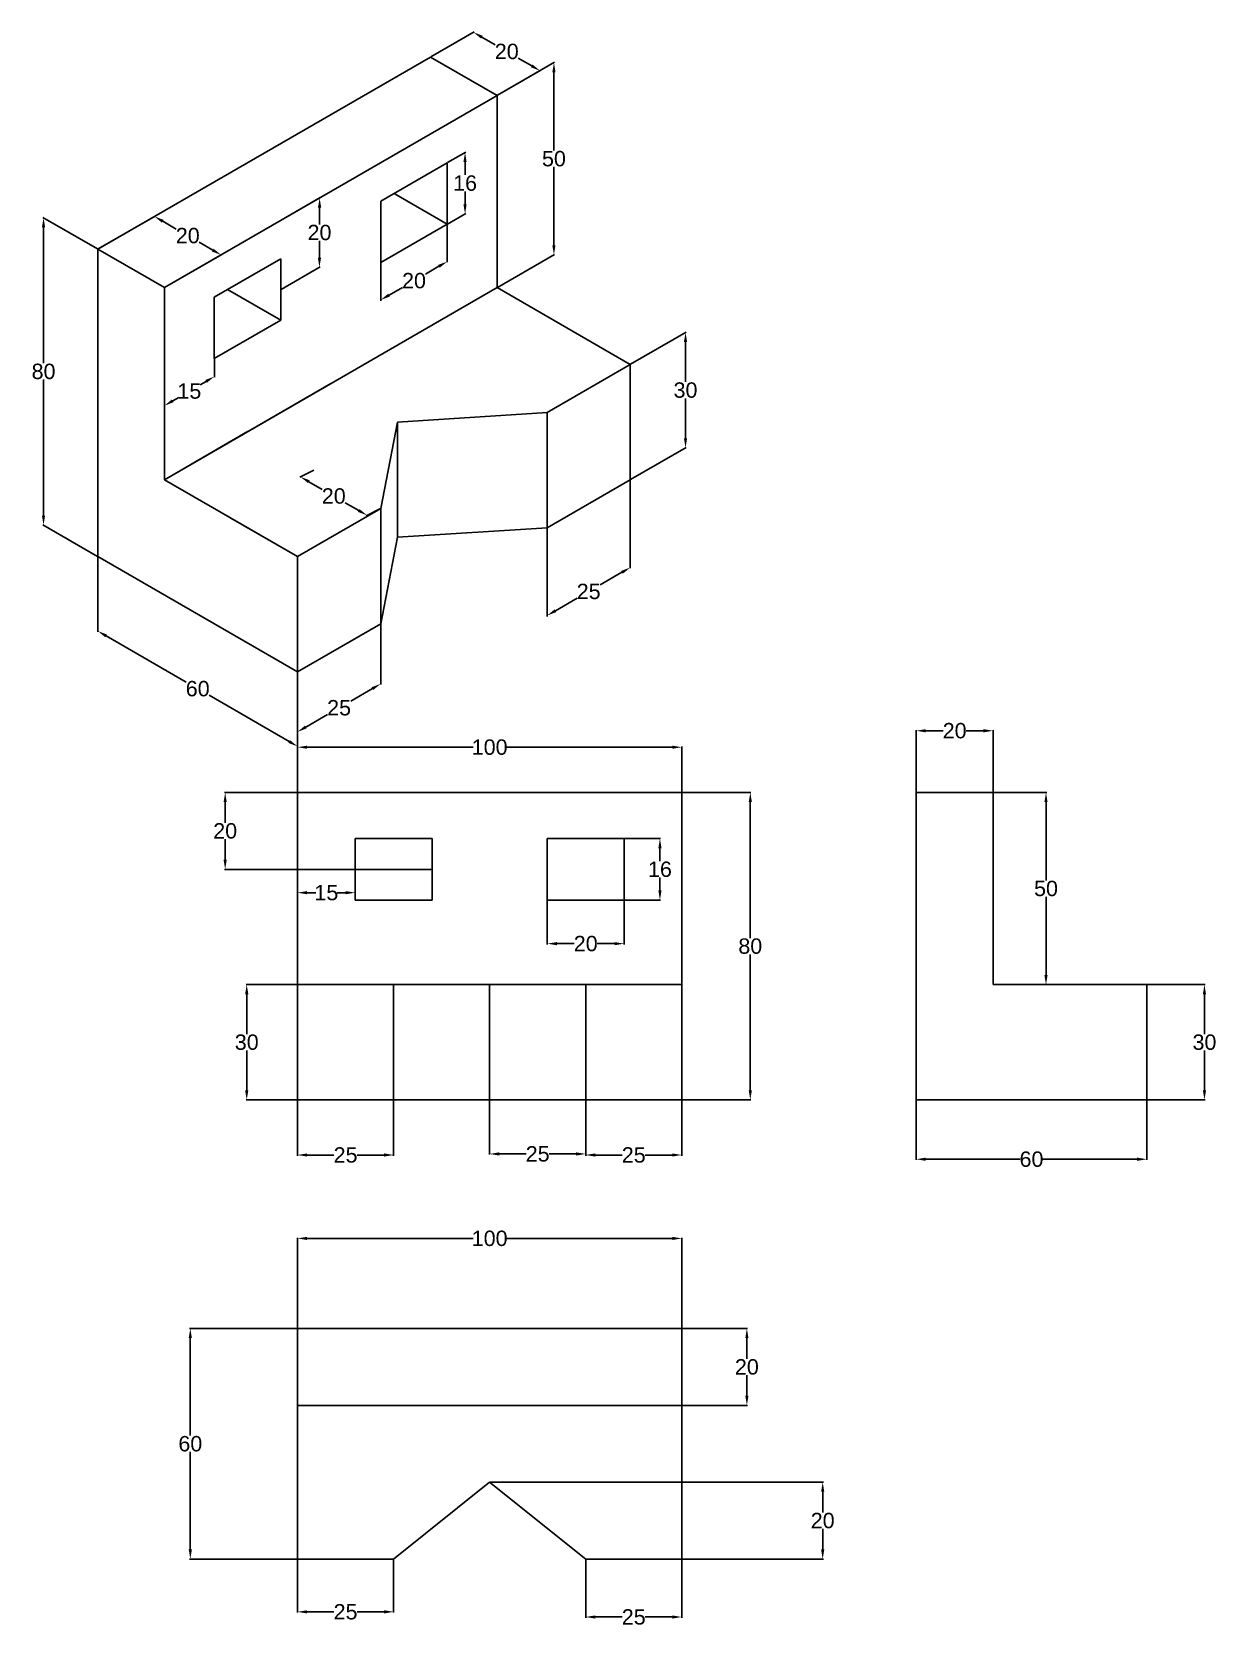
# Model space of a CAD drawing. Header units: millimetres. Extents: x 48 to 356, y -266 to 149.
import ezdxf

# ---------------------------------------------------------------- set-up
doc = ezdxf.new("R2010")
doc.units = ezdxf.units.MM
doc.header["$MEASUREMENT"] = 0
doc.styles.get("Standard").update_dxf_attribs({"font": 'arial.ttf'})
doc.dimstyles.get("Standard").update_dxf_attribs({"dimtxt": 4, "dimasz": 2.5, "dimexe": 0.18, "dimexo": 0.0625, "dimgap": 0.09, "dimtad": 0, "dimtih": 1, "dimtoh": 1, "dimdec": 4, "dimdsep": 46, "dimtxsty": 'Standard', "dimcen": 0.09, "dimadec": 0, "dimazin": 0, "dimtfac": 1, "dimtdec": 4, "dimtofl": 0, "dimtmove": 0, "dimatfit": 3, "dimfxl": 1, "dimtolj": 1, "dimtzin": 0, "dimarcsym": 0})

# ---------------------------------------------------------------- blocks, each defined once
blk = doc.blocks.new('*D2')
at = {"color": 0, "lineweight": -2, "transparency": 16777216}
for p, q in [((168.85, 132.67), (183.74, 141.26)), ((183.56, 138.66), (183.56, 118.29)), ((183.56, 93.66), (183.56, 114.02)), ((168.85, 82.67), (183.74, 91.26))]:
    blk.add_line(p, q, dxfattribs=at)
at = {"color": 0, "transparency": 16777216}
for points in [[(183.14, 138.66), (183.97, 138.66), (183.56, 141.16)], [(183.14, 93.66), (183.97, 93.66), (183.56, 91.16)]]:
    blk.add_solid(points, dxfattribs=at)
at = {"layer": 'Defpoints', "color": 0, "transparency": 16777216}
for p in [(168.79, 132.63), (183.56, 91.16), (168.79, 82.63)]:
    blk.add_point(p, dxfattribs=at)
at = {"color": 0, "lineweight": 25, "transparency": 16777216, "insert": (183.56, 116.16), "char_height": 4, "attachment_point": 5}
blk.add_mtext('\\A1;50', dxfattribs=at)
blk = doc.blocks.new('*D3')
at = {"color": 0, "lineweight": -2, "transparency": 16777216}
for p, q in [((151.53, 142.67), (162.8, 149.17)), ((164.78, 147.82), (168.3, 145.79)), ((177.77, 140.32), (174.26, 142.35)), ((168.85, 132.67), (180.12, 139.17))]:
    blk.add_line(p, q, dxfattribs=at)
at = {"color": 0, "transparency": 16777216}
for points in [[(164.99, 148.18), (164.58, 147.46), (162.62, 149.07)], [(177.98, 140.68), (177.57, 139.96), (179.94, 139.07)]]:
    blk.add_solid(points, dxfattribs=at)
at = {"layer": 'Defpoints', "color": 0, "transparency": 16777216}
for p in [(151.47, 142.63), (179.94, 139.07), (168.79, 132.63)]:
    blk.add_point(p, dxfattribs=at)
at = {"color": 0, "lineweight": 25, "transparency": 16777216, "insert": (171.28, 144.07), "char_height": 4, "attachment_point": 5}
blk.add_mtext('\\A1;20', dxfattribs=at)
blk = doc.blocks.new('*D4')
at = {"color": 0, "lineweight": -2, "transparency": 16777216}
for p, q in [((155.86, 115.17), (160.61, 117.91)), ((160.43, 115.3), (160.43, 111.93)), ((160.43, 104.3), (160.43, 107.67)), ((155.86, 99.17), (160.61, 101.91))]:
    blk.add_line(p, q, dxfattribs=at)
at = {"color": 0, "transparency": 16777216}
for points in [[(160.01, 115.3), (160.84, 115.3), (160.43, 117.8)], [(160.01, 104.3), (160.84, 104.3), (160.43, 101.8)]]:
    blk.add_solid(points, dxfattribs=at)
at = {"layer": 'Defpoints', "color": 0, "transparency": 16777216}
for p in [(155.8, 115.13), (160.43, 101.8), (155.8, 99.13)]:
    blk.add_point(p, dxfattribs=at)
at = {"color": 0, "lineweight": 25, "transparency": 16777216, "insert": (160.43, 109.8), "char_height": 4, "attachment_point": 5}
blk.add_mtext('\\A1;16', dxfattribs=at)
blk = doc.blocks.new('*D5')
at = {"color": 0, "lineweight": -2, "transparency": 16777216}
for p, q in [((155.8, 99.06), (155.8, 89.21)), ((138.48, 89.06), (138.48, 79.21)), ((153.63, 88.16), (150.12, 86.14)), ((140.64, 80.66), (144.16, 82.69))]:
    blk.add_line(p, q, dxfattribs=at)
at = {"color": 0, "transparency": 16777216}
for points in [[(153.42, 88.53), (153.84, 87.8), (155.8, 89.41)], [(140.43, 81.03), (140.85, 80.3), (138.48, 79.41)]]:
    blk.add_solid(points, dxfattribs=at)
at = {"layer": 'Defpoints', "color": 0, "transparency": 16777216}
for p in [(155.8, 99.13), (138.48, 89.13), (155.8, 89.41)]:
    blk.add_point(p, dxfattribs=at)
at = {"color": 0, "lineweight": 25, "transparency": 16777216, "insert": (147.14, 84.41), "char_height": 4, "attachment_point": 5}
blk.add_mtext('\\A1;20', dxfattribs=at)
blk = doc.blocks.new('*D7')
at = {"color": 0, "lineweight": -2, "transparency": 16777216}
for p, q in [((64.93, 92.67), (79.78, 101.24)), ((81.76, 99.89), (85.28, 97.86)), ((94.75, 92.39), (91.24, 94.41)), ((82.25, 82.67), (97.1, 91.24))]:
    blk.add_line(p, q, dxfattribs=at)
at = {"color": 0, "transparency": 16777216}
for points in [[(81.97, 100.25), (81.55, 99.52), (79.6, 101.14)], [(94.96, 92.75), (94.54, 92.02), (96.92, 91.14)]]:
    blk.add_solid(points, dxfattribs=at)
at = {"layer": 'Defpoints', "color": 0, "transparency": 16777216}
for p in [(79.6, 101.14), (64.87, 92.63), (82.19, 82.63)]:
    blk.add_point(p, dxfattribs=at)
at = {"color": 0, "lineweight": 25, "transparency": 16777216, "insert": (88.26, 96.14), "char_height": 4, "attachment_point": 5}
blk.add_mtext('\\A1;20', dxfattribs=at)
blk = doc.blocks.new('*D8')
at = {"color": 0, "lineweight": -2, "transparency": 16777216}
for p, q in [((64.87, 12.56), (64.87, -6.99)), ((67.03, -8.03), (87.89, -20.07)), ((116.83, -17.44), (116.83, -36.99)), ((114.66, -35.53), (93.8, -23.49))]:
    blk.add_line(p, q, dxfattribs=at)
at = {"color": 0, "transparency": 16777216}
for points in [[(67.24, -7.67), (66.82, -8.39), (64.87, -6.78)], [(114.87, -35.17), (114.45, -35.89), (116.83, -36.78)]]:
    blk.add_solid(points, dxfattribs=at)
at = {"layer": 'Defpoints', "color": 0, "transparency": 16777216}
for p in [(64.87, 12.63), (116.83, -17.37), (116.83, -36.78)]:
    blk.add_point(p, dxfattribs=at)
at = {"color": 0, "lineweight": 25, "transparency": 16777216, "insert": (90.85, -21.78), "char_height": 4, "attachment_point": 5}
blk.add_mtext('\\A1;60', dxfattribs=at)
blk = doc.blocks.new('*D9')
at = {"color": 0, "lineweight": -2, "transparency": 16777216}
for p, q in [((138.48, -4.94), (138.48, -20.71)), ((116.83, -17.44), (116.83, -33.21)), ((136.31, -21.75), (130.66, -25.02)), ((118.99, -31.75), (124.65, -28.49))]:
    blk.add_line(p, q, dxfattribs=at)
at = {"color": 0, "transparency": 16777216}
for points in [[(136.1, -21.39), (136.52, -22.11), (138.48, -20.5)], [(118.78, -31.39), (119.2, -32.11), (116.83, -33)]]:
    blk.add_solid(points, dxfattribs=at)
at = {"layer": 'Defpoints', "color": 0, "transparency": 16777216}
for p in [(138.48, -4.87), (116.83, -17.37), (138.48, -20.5)]:
    blk.add_point(p, dxfattribs=at)
at = {"color": 0, "lineweight": 25, "transparency": 16777216, "insert": (127.65, -26.75), "char_height": 4, "attachment_point": 5}
blk.add_mtext('\\A1;25', dxfattribs=at)
blk = doc.blocks.new('*D10')
at = {"color": 0, "lineweight": -2, "transparency": 16777216}
for p, q in [((203.43, 32.56), (203.43, 9.56)), ((181.78, 20.06), (181.78, -2.94)), ((201.26, 8.52), (195.61, 5.26)), ((183.94, -1.48), (189.6, 1.79))]:
    blk.add_line(p, q, dxfattribs=at)
at = {"color": 0, "transparency": 16777216}
for points in [[(201.06, 8.88), (201.47, 8.16), (203.43, 9.77)], [(183.74, -1.12), (184.15, -1.84), (181.78, -2.73)]]:
    blk.add_solid(points, dxfattribs=at)
at = {"layer": 'Defpoints', "color": 0, "transparency": 16777216}
for p in [(203.43, 32.63), (181.78, 20.13), (203.43, 9.77)]:
    blk.add_point(p, dxfattribs=at)
at = {"color": 0, "lineweight": 25, "transparency": 16777216, "insert": (192.6, 3.52), "char_height": 4, "attachment_point": 5}
blk.add_mtext('\\A1;25', dxfattribs=at)
blk = doc.blocks.new('*D11')
at = {"color": 0, "lineweight": -2, "transparency": 16777216}
for p, q in [((121.09, 35.1), (117.41, 33.26)), ((119.77, 32.11), (123.28, 30.08)), ((132.76, 24.61), (129.25, 26.64)), ((138.41, 25.1), (134.73, 23.26))]:
    blk.add_line(p, q, dxfattribs=at)
at = {"color": 0, "transparency": 16777216}
for points in [[(119.98, 32.47), (119.56, 31.75), (117.6, 33.36)], [(132.97, 24.97), (132.55, 24.25), (134.92, 23.36)]]:
    blk.add_solid(points, dxfattribs=at)
at = {"layer": 'Defpoints', "color": 0, "transparency": 16777216}
for p in [(117.6, 33.36), (121.16, 35.13), (138.48, 25.13)]:
    blk.add_point(p, dxfattribs=at)
at = {"color": 0, "lineweight": 25, "transparency": 16777216, "insert": (126.26, 28.36), "char_height": 4, "attachment_point": 5}
blk.add_mtext('\\A1;20', dxfattribs=at)
blk = doc.blocks.new('*D12')
at = {"color": 0, "lineweight": -2, "transparency": 16777216}
for p, q in [((203.49, 62.67), (217.98, 71.03)), ((217.8, 68.43), (217.8, 58.06)), ((217.8, 43.43), (217.8, 53.79)), ((203.49, 32.67), (217.98, 41.03))]:
    blk.add_line(p, q, dxfattribs=at)
at = {"color": 0, "transparency": 16777216}
for points in [[(217.38, 68.43), (218.22, 68.43), (217.8, 70.93)], [(217.38, 43.43), (218.22, 43.43), (217.8, 40.93)]]:
    blk.add_solid(points, dxfattribs=at)
at = {"layer": 'Defpoints', "color": 0, "transparency": 16777216}
for p in [(203.43, 62.63), (217.8, 40.93), (203.43, 32.63)]:
    blk.add_point(p, dxfattribs=at)
at = {"color": 0, "lineweight": 25, "transparency": 16777216, "insert": (217.8, 55.93), "char_height": 4, "attachment_point": 5}
blk.add_mtext('\\A1;30', dxfattribs=at)
blk = doc.blocks.new('*D13')
at = {"color": 0, "lineweight": -2, "transparency": 16777216}
for p, q in [((64.8, 92.67), (50.55, 100.89)), ((50.73, 98.29), (50.73, 62.92)), ((50.73, 23.29), (50.73, 58.66)), ((64.8, 12.67), (50.55, 20.89))]:
    blk.add_line(p, q, dxfattribs=at)
at = {"color": 0, "transparency": 16777216}
for points in [[(50.31, 98.29), (51.15, 98.29), (50.73, 100.79)], [(50.31, 23.29), (51.15, 23.29), (50.73, 20.79)]]:
    blk.add_solid(points, dxfattribs=at)
at = {"layer": 'Defpoints', "color": 0, "transparency": 16777216}
for p in [(64.87, 92.63), (50.73, 20.79), (64.87, 12.63)]:
    blk.add_point(p, dxfattribs=at)
at = {"color": 0, "lineweight": 25, "transparency": 16777216, "insert": (50.73, 60.79), "char_height": 4, "attachment_point": 5}
blk.add_mtext('\\A1;80', dxfattribs=at)
blk = doc.blocks.new('*D14')
at = {"color": 0, "lineweight": -2, "transparency": 16777216}
for p, q in [((95.18, 64.06), (95.18, 59.27)), ((93.02, 58.21), (91.46, 57.31)), ((82.19, 56.48), (82.19, 51.69)), ((84.35, 53.15), (85.9, 54.06))]:
    blk.add_line(p, q, dxfattribs=at)
at = {"color": 0, "transparency": 16777216}
for points in [[(92.81, 58.57), (93.23, 57.85), (95.18, 59.47)], [(84.14, 53.51), (84.56, 52.79), (82.19, 51.89)]]:
    blk.add_solid(points, dxfattribs=at)
at = {"layer": 'Defpoints', "color": 0, "transparency": 16777216}
for p in [(95.18, 64.13), (82.19, 56.55), (82.19, 51.89)]:
    blk.add_point(p, dxfattribs=at)
at = {"color": 0, "lineweight": 25, "transparency": 16777216, "insert": (88.68, 55.68), "char_height": 4, "attachment_point": 5}
blk.add_mtext('\\A1;15', dxfattribs=at)
blk = doc.blocks.new('*D15')
at = {"color": 0, "lineweight": -2, "transparency": 16777216}
for p, q in [((112.6, 100.19), (122.76, 106.05)), ((122.57, 103.45), (122.56, 99.07)), ((122.54, 90.42), (122.55, 94.8)), ((112.56, 82.17), (122.71, 88.03))]:
    blk.add_line(p, q, dxfattribs=at)
at = {"color": 0, "transparency": 16777216}
for points in [[(122.15, 103.45), (122.99, 103.45), (122.58, 105.95)], [(122.12, 90.42), (122.96, 90.42), (122.53, 87.92)]]:
    blk.add_solid(points, dxfattribs=at)
at = {"layer": 'Defpoints', "color": 0, "transparency": 16777216}
for p in [(122.58, 105.95), (112.54, 100.15), (112.5, 82.13)]:
    blk.add_point(p, dxfattribs=at)
at = {"color": 0, "lineweight": 25, "transparency": 16777216, "insert": (122.55, 96.94), "char_height": 4, "attachment_point": 5}
blk.add_mtext('\\A1;20', dxfattribs=at)
blk = doc.blocks.new('*D16')
at = {"color": 0, "lineweight": -2, "transparency": 16777216}
for p, q in [((277.84, -48.73), (277.84, -32.54)), ((280.34, -32.72), (284.86, -32.72)), ((295.34, -32.72), (290.82, -32.72)), ((297.84, -48.73), (297.84, -32.54))]:
    blk.add_line(p, q, dxfattribs=at)
at = {"color": 0, "transparency": 16777216}
for points in [[(280.34, -32.3), (280.34, -33.13), (277.84, -32.72)], [(295.34, -32.3), (295.34, -33.13), (297.84, -32.72)]]:
    blk.add_solid(points, dxfattribs=at)
at = {"layer": 'Defpoints', "color": 0, "transparency": 16777216}
for p in [(297.84, -32.72), (277.84, -48.79), (297.84, -48.79)]:
    blk.add_point(p, dxfattribs=at)
at = {"color": 0, "lineweight": 25, "transparency": 16777216, "insert": (287.84, -32.72), "char_height": 4, "attachment_point": 5}
blk.add_mtext('\\A1;20', dxfattribs=at)
blk = doc.blocks.new('*D17')
at = {"color": 0, "lineweight": -2, "transparency": 16777216}
for p, q in [((297.9, -48.79), (311.8, -48.79)), ((311.62, -51.29), (311.62, -71.66)), ((311.62, -96.29), (311.62, -75.93)), ((297.9, -98.79), (311.8, -98.79))]:
    blk.add_line(p, q, dxfattribs=at)
at = {"color": 0, "transparency": 16777216}
for points in [[(311.2, -51.29), (312.03, -51.29), (311.62, -48.79)], [(311.2, -96.29), (312.03, -96.29), (311.62, -98.79)]]:
    blk.add_solid(points, dxfattribs=at)
at = {"layer": 'Defpoints', "color": 0, "transparency": 16777216}
for p in [(297.84, -48.79), (297.84, -98.79), (311.62, -98.79)]:
    blk.add_point(p, dxfattribs=at)
at = {"color": 0, "lineweight": 25, "transparency": 16777216, "insert": (311.62, -73.79), "char_height": 4, "attachment_point": 5}
blk.add_mtext('\\A1;50', dxfattribs=at)
blk = doc.blocks.new('*D18')
at = {"color": 0, "lineweight": -2, "transparency": 16777216}
for p, q in [((337.9, -98.79), (353.04, -98.79)), ((352.86, -101.29), (352.86, -111.66)), ((352.86, -126.29), (352.86, -115.93)), ((337.9, -128.79), (353.04, -128.79))]:
    blk.add_line(p, q, dxfattribs=at)
at = {"color": 0, "transparency": 16777216}
for points in [[(352.44, -101.29), (353.27, -101.29), (352.86, -98.79)], [(352.44, -126.29), (353.27, -126.29), (352.86, -128.79)]]:
    blk.add_solid(points, dxfattribs=at)
at = {"layer": 'Defpoints', "color": 0, "transparency": 16777216}
for p in [(337.84, -98.79), (337.84, -128.79), (352.86, -128.79)]:
    blk.add_point(p, dxfattribs=at)
at = {"color": 0, "lineweight": 25, "transparency": 16777216, "insert": (352.86, -113.79), "char_height": 4, "attachment_point": 5}
blk.add_mtext('\\A1;30', dxfattribs=at)
blk = doc.blocks.new('*D19')
at = {"color": 0, "lineweight": -2, "transparency": 16777216}
for p, q in [((277.84, -128.86), (277.84, -144.42)), ((337.84, -128.86), (337.84, -144.42)), ((280.34, -144.24), (304.88, -144.24)), ((335.34, -144.24), (310.8, -144.24))]:
    blk.add_line(p, q, dxfattribs=at)
at = {"color": 0, "transparency": 16777216}
for points in [[(280.34, -143.83), (280.34, -144.66), (277.84, -144.24)], [(335.34, -143.83), (335.34, -144.66), (337.84, -144.24)]]:
    blk.add_solid(points, dxfattribs=at)
at = {"layer": 'Defpoints', "color": 0, "transparency": 16777216}
for p in [(277.84, -128.79), (337.84, -128.79), (337.84, -144.24)]:
    blk.add_point(p, dxfattribs=at)
at = {"color": 0, "lineweight": 25, "transparency": 16777216, "insert": (307.84, -144.24), "char_height": 4, "attachment_point": 5}
blk.add_mtext('\\A1;60', dxfattribs=at)
blk = doc.blocks.new('*D20')
at = {"color": 0, "lineweight": -2, "transparency": 16777216}
for p, q in [((216.89, -48.79), (234.84, -48.79)), ((234.66, -51.29), (234.66, -86.66)), ((234.66, -126.29), (234.66, -90.93)), ((216.89, -128.79), (234.84, -128.79))]:
    blk.add_line(p, q, dxfattribs=at)
at = {"color": 0, "transparency": 16777216}
for points in [[(234.25, -51.29), (235.08, -51.29), (234.66, -48.79)], [(234.25, -126.29), (235.08, -126.29), (234.66, -128.79)]]:
    blk.add_solid(points, dxfattribs=at)
at = {"layer": 'Defpoints', "color": 0, "transparency": 16777216}
for p in [(216.83, -48.79), (216.83, -128.79), (234.66, -128.79)]:
    blk.add_point(p, dxfattribs=at)
at = {"color": 0, "lineweight": 25, "transparency": 16777216, "insert": (234.66, -88.79), "char_height": 4, "attachment_point": 5}
blk.add_mtext('\\A1;80', dxfattribs=at)
blk = doc.blocks.new('*D21')
at = {"color": 0, "lineweight": -2, "transparency": 16777216}
for p, q in [((201.89, -60.79), (211.32, -60.79)), ((211.14, -63.29), (211.14, -66.66)), ((211.14, -74.29), (211.14, -70.93)), ((201.89, -76.79), (211.32, -76.79))]:
    blk.add_line(p, q, dxfattribs=at)
at = {"color": 0, "transparency": 16777216}
for points in [[(210.73, -63.29), (211.56, -63.29), (211.14, -60.79)], [(210.73, -74.29), (211.56, -74.29), (211.14, -76.79)]]:
    blk.add_solid(points, dxfattribs=at)
at = {"layer": 'Defpoints', "color": 0, "transparency": 16777216}
for p in [(201.83, -60.79), (201.83, -76.79), (211.14, -76.79)]:
    blk.add_point(p, dxfattribs=at)
at = {"color": 0, "lineweight": 25, "transparency": 16777216, "insert": (211.14, -68.79), "char_height": 4, "attachment_point": 5}
blk.add_mtext('\\A1;16', dxfattribs=at)
blk = doc.blocks.new('*D22')
at = {"color": 0, "lineweight": -2, "transparency": 16777216}
for p, q in [((181.83, -76.86), (181.83, -88.31)), ((201.83, -76.86), (201.83, -88.31)), ((184.33, -88.13), (188.84, -88.13)), ((199.33, -88.13), (194.81, -88.13))]:
    blk.add_line(p, q, dxfattribs=at)
at = {"color": 0, "transparency": 16777216}
for points in [[(184.33, -87.72), (184.33, -88.55), (181.83, -88.13)], [(199.33, -87.72), (199.33, -88.55), (201.83, -88.13)]]:
    blk.add_solid(points, dxfattribs=at)
at = {"layer": 'Defpoints', "color": 0, "transparency": 16777216}
for p in [(181.83, -76.79), (201.83, -76.79), (201.83, -88.13)]:
    blk.add_point(p, dxfattribs=at)
at = {"color": 0, "lineweight": 25, "transparency": 16777216, "insert": (191.83, -88.13), "char_height": 4, "attachment_point": 5}
blk.add_mtext('\\A1;20', dxfattribs=at)
blk = doc.blocks.new('*D23')
at = {"color": 0, "lineweight": -2, "transparency": 16777216}
for p, q in [((116.83, -128.86), (116.83, -143.32)), ((141.83, -128.86), (141.83, -143.32)), ((119.33, -143.14), (126.32, -143.14)), ((139.33, -143.14), (132.33, -143.14))]:
    blk.add_line(p, q, dxfattribs=at)
at = {"color": 0, "transparency": 16777216}
for points in [[(119.33, -142.72), (119.33, -143.55), (116.83, -143.14)], [(139.33, -142.72), (139.33, -143.55), (141.83, -143.14)]]:
    blk.add_solid(points, dxfattribs=at)
at = {"layer": 'Defpoints', "color": 0, "transparency": 16777216}
for p in [(116.83, -128.79), (141.83, -128.79), (141.83, -143.14)]:
    blk.add_point(p, dxfattribs=at)
at = {"color": 0, "lineweight": 25, "transparency": 16777216, "insert": (129.33, -143.14), "char_height": 4, "attachment_point": 5}
blk.add_mtext('\\A1;25', dxfattribs=at)
blk = doc.blocks.new('*D24')
at = {"color": 0, "lineweight": -2, "transparency": 16777216}
for p, q in [((191.83, -128.86), (191.83, -143.32)), ((216.83, -128.86), (216.83, -143.32)), ((194.33, -143.14), (201.32, -143.14)), ((214.33, -143.14), (207.33, -143.14))]:
    blk.add_line(p, q, dxfattribs=at)
at = {"color": 0, "transparency": 16777216}
for points in [[(194.33, -142.72), (194.33, -143.55), (191.83, -143.14)], [(214.33, -142.72), (214.33, -143.55), (216.83, -143.14)]]:
    blk.add_solid(points, dxfattribs=at)
at = {"layer": 'Defpoints', "color": 0, "transparency": 16777216}
for p in [(191.83, -128.79), (216.83, -128.79), (216.83, -143.14)]:
    blk.add_point(p, dxfattribs=at)
at = {"color": 0, "lineweight": 25, "transparency": 16777216, "insert": (204.33, -143.14), "char_height": 4, "attachment_point": 5}
blk.add_mtext('\\A1;25', dxfattribs=at)
blk = doc.blocks.new('*D25')
at = {"color": 0, "lineweight": -2, "transparency": 16777216}
for p, q in [((166.83, -128.86), (166.83, -143.04)), ((191.83, -128.86), (191.83, -143.04)), ((169.33, -142.86), (176.32, -142.86)), ((189.33, -142.86), (182.33, -142.86))]:
    blk.add_line(p, q, dxfattribs=at)
at = {"color": 0, "transparency": 16777216}
for points in [[(169.33, -142.44), (169.33, -143.28), (166.83, -142.86)], [(189.33, -142.44), (189.33, -143.28), (191.83, -142.86)]]:
    blk.add_solid(points, dxfattribs=at)
at = {"layer": 'Defpoints', "color": 0, "transparency": 16777216}
for p in [(166.83, -128.79), (191.83, -128.79), (191.83, -142.86)]:
    blk.add_point(p, dxfattribs=at)
at = {"color": 0, "lineweight": 25, "transparency": 16777216, "insert": (179.33, -142.86), "char_height": 4, "attachment_point": 5}
blk.add_mtext('\\A1;25', dxfattribs=at)
blk = doc.blocks.new('*D26')
at = {"color": 0, "lineweight": -2, "transparency": 16777216}
for p, q in [((116.76, -98.79), (103.43, -98.79)), ((103.61, -101.29), (103.61, -111.66)), ((103.61, -126.29), (103.61, -115.93)), ((116.76, -128.79), (103.43, -128.79))]:
    blk.add_line(p, q, dxfattribs=at)
at = {"color": 0, "transparency": 16777216}
for points in [[(103.19, -101.29), (104.03, -101.29), (103.61, -98.79)], [(103.19, -126.29), (104.03, -126.29), (103.61, -128.79)]]:
    blk.add_solid(points, dxfattribs=at)
at = {"layer": 'Defpoints', "color": 0, "transparency": 16777216}
for p in [(116.83, -98.79), (103.61, -128.79), (116.83, -128.79)]:
    blk.add_point(p, dxfattribs=at)
at = {"color": 0, "lineweight": 25, "transparency": 16777216, "insert": (103.61, -113.79), "char_height": 4, "attachment_point": 5}
blk.add_mtext('\\A1;30', dxfattribs=at)
blk = doc.blocks.new('*D27')
at = {"color": 0, "lineweight": -2, "transparency": 16777216}
for p, q in [((151.76, -48.79), (97.82, -48.79)), ((98, -51.29), (98, -56.66)), ((98, -66.29), (98, -60.93)), ((151.76, -68.79), (97.82, -68.79))]:
    blk.add_line(p, q, dxfattribs=at)
at = {"color": 0, "transparency": 16777216}
for points in [[(97.58, -51.29), (98.41, -51.29), (98, -48.79)], [(97.58, -66.29), (98.41, -66.29), (98, -68.79)]]:
    blk.add_solid(points, dxfattribs=at)
at = {"layer": 'Defpoints', "color": 0, "transparency": 16777216}
for p in [(98, -48.79), (151.83, -48.79), (151.83, -68.79)]:
    blk.add_point(p, dxfattribs=at)
at = {"color": 0, "lineweight": 25, "transparency": 16777216, "insert": (98, -58.79), "char_height": 4, "attachment_point": 5}
blk.add_mtext('\\A1;20', dxfattribs=at)
blk = doc.blocks.new('*D28')
at = {"color": 0, "lineweight": -2, "transparency": 16777216}
for p, q in [((116.83, -76.73), (116.83, -74.68)), ((131.83, -76.73), (131.83, -74.68)), ((119.33, -74.86), (121.55, -74.86)), ((129.33, -74.86), (127.11, -74.86))]:
    blk.add_line(p, q, dxfattribs=at)
at = {"color": 0, "transparency": 16777216}
for points in [[(119.33, -74.44), (119.33, -75.28), (116.83, -74.86)], [(129.33, -74.44), (129.33, -75.28), (131.83, -74.86)]]:
    blk.add_solid(points, dxfattribs=at)
at = {"layer": 'Defpoints', "color": 0, "transparency": 16777216}
for p in [(116.83, -74.86), (116.83, -76.79), (131.83, -76.79)]:
    blk.add_point(p, dxfattribs=at)
at = {"color": 0, "lineweight": 25, "transparency": 16777216, "insert": (124.33, -74.86), "char_height": 4, "attachment_point": 5}
blk.add_mtext('\\A1;15', dxfattribs=at)
blk = doc.blocks.new('*D29')
at = {"color": 0, "lineweight": -2, "transparency": 16777216}
for p, q in [((116.83, -48.73), (116.83, -36.82)), ((119.33, -37), (162.51, -37)), ((214.33, -37), (171.14, -37)), ((216.83, -48.73), (216.83, -36.82))]:
    blk.add_line(p, q, dxfattribs=at)
at = {"color": 0, "transparency": 16777216}
for points in [[(119.33, -36.59), (119.33, -37.42), (116.83, -37)], [(214.33, -36.59), (214.33, -37.42), (216.83, -37)]]:
    blk.add_solid(points, dxfattribs=at)
at = {"layer": 'Defpoints', "color": 0, "transparency": 16777216}
for p in [(216.83, -37), (116.83, -48.79), (216.83, -48.79)]:
    blk.add_point(p, dxfattribs=at)
at = {"color": 0, "lineweight": 25, "transparency": 16777216, "insert": (166.83, -37), "char_height": 4, "attachment_point": 5}
blk.add_mtext('\\A1;100', dxfattribs=at)
blk = doc.blocks.new('*D30')
at = {"color": 0, "lineweight": -2, "transparency": 16777216}
for p, q in [((116.76, -188.3), (88.75, -188.3)), ((88.93, -190.8), (88.93, -216.17)), ((88.93, -245.8), (88.93, -220.43)), ((116.76, -248.3), (88.75, -248.3))]:
    blk.add_line(p, q, dxfattribs=at)
at = {"color": 0, "transparency": 16777216}
for points in [[(88.51, -190.8), (89.35, -190.8), (88.93, -188.3)], [(88.51, -245.8), (89.35, -245.8), (88.93, -248.3)]]:
    blk.add_solid(points, dxfattribs=at)
at = {"layer": 'Defpoints', "color": 0, "transparency": 16777216}
for p in [(116.83, -188.3), (88.93, -248.3), (116.83, -248.3)]:
    blk.add_point(p, dxfattribs=at)
at = {"color": 0, "lineweight": 25, "transparency": 16777216, "insert": (88.93, -218.3), "char_height": 4, "attachment_point": 5}
blk.add_mtext('\\A1;60', dxfattribs=at)
blk = doc.blocks.new('*D31')
at = {"color": 0, "lineweight": -2, "transparency": 16777216}
for p, q in [((116.83, -188.24), (116.83, -164.67)), ((119.33, -164.85), (162.51, -164.85)), ((214.33, -164.85), (171.14, -164.85)), ((216.83, -188.24), (216.83, -164.67))]:
    blk.add_line(p, q, dxfattribs=at)
at = {"color": 0, "transparency": 16777216}
for points in [[(119.33, -164.43), (119.33, -165.26), (116.83, -164.85)], [(214.33, -164.43), (214.33, -165.26), (216.83, -164.85)]]:
    blk.add_solid(points, dxfattribs=at)
at = {"layer": 'Defpoints', "color": 0, "transparency": 16777216}
for p in [(216.83, -164.85), (116.83, -188.3), (216.83, -188.3)]:
    blk.add_point(p, dxfattribs=at)
at = {"color": 0, "lineweight": 25, "transparency": 16777216, "insert": (166.83, -164.85), "char_height": 4, "attachment_point": 5}
blk.add_mtext('\\A1;100', dxfattribs=at)
blk = doc.blocks.new('*D32')
at = {"color": 0, "lineweight": -2, "transparency": 16777216}
for p, q in [((216.89, -188.3), (233.95, -188.3)), ((233.77, -190.8), (233.77, -196.17)), ((233.77, -205.8), (233.77, -200.43)), ((216.89, -208.3), (233.95, -208.3))]:
    blk.add_line(p, q, dxfattribs=at)
at = {"color": 0, "transparency": 16777216}
for points in [[(233.36, -190.8), (234.19, -190.8), (233.77, -188.3)], [(233.36, -205.8), (234.19, -205.8), (233.77, -208.3)]]:
    blk.add_solid(points, dxfattribs=at)
at = {"layer": 'Defpoints', "color": 0, "transparency": 16777216}
for p in [(216.83, -188.3), (216.83, -208.3), (233.77, -208.3)]:
    blk.add_point(p, dxfattribs=at)
at = {"color": 0, "lineweight": 25, "transparency": 16777216, "insert": (233.77, -198.3), "char_height": 4, "attachment_point": 5}
blk.add_mtext('\\A1;20', dxfattribs=at)
blk = doc.blocks.new('*D33')
at = {"color": 0, "lineweight": -2, "transparency": 16777216}
for p, q in [((116.83, -248.36), (116.83, -262.22)), ((141.83, -248.36), (141.83, -262.22)), ((119.33, -262.04), (126.32, -262.04)), ((139.33, -262.04), (132.33, -262.04))]:
    blk.add_line(p, q, dxfattribs=at)
at = {"color": 0, "transparency": 16777216}
for points in [[(119.33, -261.62), (119.33, -262.46), (116.83, -262.04)], [(139.33, -261.62), (139.33, -262.46), (141.83, -262.04)]]:
    blk.add_solid(points, dxfattribs=at)
at = {"layer": 'Defpoints', "color": 0, "transparency": 16777216}
for p in [(116.83, -248.3), (141.83, -248.3), (116.83, -262.04)]:
    blk.add_point(p, dxfattribs=at)
at = {"color": 0, "lineweight": 25, "transparency": 16777216, "insert": (129.33, -262.04), "char_height": 4, "attachment_point": 5}
blk.add_mtext('\\A1;25', dxfattribs=at)
blk = doc.blocks.new('*D34')
at = {"color": 0, "lineweight": -2, "transparency": 16777216}
for p, q in [((191.83, -248.36), (191.83, -263.56)), ((216.83, -248.36), (216.83, -263.56)), ((194.33, -263.38), (201.32, -263.38)), ((214.33, -263.38), (207.33, -263.38))]:
    blk.add_line(p, q, dxfattribs=at)
at = {"color": 0, "transparency": 16777216}
for points in [[(194.33, -262.97), (194.33, -263.8), (191.83, -263.38)], [(214.33, -262.97), (214.33, -263.8), (216.83, -263.38)]]:
    blk.add_solid(points, dxfattribs=at)
at = {"layer": 'Defpoints', "color": 0, "transparency": 16777216}
for p in [(191.83, -248.3), (216.83, -248.3), (191.83, -263.38)]:
    blk.add_point(p, dxfattribs=at)
at = {"color": 0, "lineweight": 25, "transparency": 16777216, "insert": (204.33, -263.38), "char_height": 4, "attachment_point": 5}
blk.add_mtext('\\A1;25', dxfattribs=at)
blk = doc.blocks.new('*D35')
at = {"color": 0, "lineweight": -2, "transparency": 16777216}
for p, q in [((166.89, -228.3), (253.68, -228.3)), ((253.5, -230.8), (253.5, -236.17)), ((253.5, -245.8), (253.5, -240.43)), ((191.89, -248.3), (253.68, -248.3))]:
    blk.add_line(p, q, dxfattribs=at)
at = {"color": 0, "transparency": 16777216}
for points in [[(253.09, -230.8), (253.92, -230.8), (253.5, -228.3)], [(253.09, -245.8), (253.92, -245.8), (253.5, -248.3)]]:
    blk.add_solid(points, dxfattribs=at)
at = {"layer": 'Defpoints', "color": 0, "transparency": 16777216}
for p in [(166.83, -228.3), (191.83, -248.3), (253.5, -248.3)]:
    blk.add_point(p, dxfattribs=at)
at = {"color": 0, "lineweight": 25, "transparency": 16777216, "insert": (253.5, -238.3), "char_height": 4, "attachment_point": 5}
blk.add_mtext('\\A1;20', dxfattribs=at)

msp = doc.modelspace()

# ---------------------------------------------------------------- linework, layer by layer
for p, q in [((64.8652, 92.62943), (151.46774, 142.62943)), ((151.46774, 142.62943), (168.78825, 132.62943)), ((168.78825, 132.62943), (82.18571, 82.62943)), ((168.78825, 132.62943), (168.78825, 82.62943)), ((155.79787, 115.12943), (138.47736, 105.12943)), ((155.79787, 107.12943), (155.79787, 115.12943)), ((138.47736, 105.12943), (138.47736, 89.12943)), ((155.79787, 99.12943), (141.94146, 107.12943)), ((155.79787, 99.12943), (155.79787, 107.12943)), ((138.47736, 89.12943), (155.79787, 99.12943)), ((64.8652, 12.62943), (64.8652, 92.62943)), ((82.18571, 82.62943), (64.8652, 92.62943)), ((64.8652, 92.62943), (82.18571, 82.62943)), ((112.4966, 90.12943), (95.17609, 80.12943)), ((112.4966, 82.12943), (112.4966, 90.12943)), ((82.18571, 82.62943), (82.18571, 32.62943)), ((82.18571, 32.62943), (168.78825, 82.62943)), ((95.17609, 80.12943), (95.17609, 64.12943)), ((112.4966, 74.12943), (98.64019, 82.12943)), ((112.4966, 74.12943), (112.4966, 82.12943)), ((168.78825, 82.62943), (203.42927, 62.62943)), ((95.17609, 64.12943), (112.4966, 74.12943)), ((181.77863, 50.12943), (203.42927, 62.62943)), ((203.42927, 62.62943), (203.42927, 32.62943)), ((82.18571, 32.62943), (125.48698, 57.62943)), ((181.77863, 50.12943), (142.80749, 47.62943)), ((181.77863, 20.12943), (181.77863, 50.12943)), ((181.77863, 20.12943), (181.77863, 50.12943)), ((142.80749, 47.62943), (138.47736, 25.12943)), ((142.80749, 47.62943), (142.80749, 17.62943)), ((82.18571, 32.62943), (103.83634, 45.12943)), ((82.18571, 32.62943), (103.83634, 45.12943)), ((82.18571, 32.62943), (116.82673, 12.62943)), ((203.42927, 32.62943), (181.77863, 20.12943)), ((203.42927, 32.62943), (181.77863, 20.12943)), ((116.82673, 12.62943), (138.47736, 25.12943)), ((138.47736, -4.87057), (138.47736, 25.12943)), ((138.47736, 25.12943), (138.47736, -4.87057)), ((116.82673, 12.62943), (99.50622, 22.62943)), ((138.47736, -4.87057), (142.80749, 17.62943)), ((142.80749, 17.62943), (181.77863, 20.12943)), ((116.82673, -17.37057), (64.8652, 12.62943)), ((116.82673, 12.62943), (116.82673, -17.37057)), ((116.82673, -17.37057), (138.47736, -4.87057)), ((138.47736, -4.87057), (116.82673, -17.37057)), ((216.82673, -48.79343), (116.82673, -48.79343)), ((116.82673, -48.79343), (116.82673, -128.79343)), ((116.82673, -48.79343), (131.82673, -48.79343)), ((216.82673, -128.79343), (216.82673, -48.79343)), ((277.83965, -128.79343), (277.83965, -48.79343)), ((277.83965, -48.79343), (297.83965, -48.79343)), ((297.83965, -48.79343), (297.83965, -98.79343)), ((131.82673, -60.79343), (131.82673, -64.79343)), ((131.82673, -64.79343), (131.82673, -60.79343)), ((131.82673, -60.79343), (131.82673, -68.79343)), ((131.82673, -68.79343), (131.82673, -60.79343)), ((131.82673, -60.79343), (151.82673, -60.79343)), ((151.82673, -60.79343), (151.82673, -76.79343)), ((201.82673, -60.79343), (181.82673, -60.79343)), ((181.82673, -60.79343), (181.82673, -76.79343)), ((201.82673, -68.79343), (201.82673, -60.79343)), ((131.82673, -68.79343), (131.82673, -68.79343)), ((131.82673, -76.79343), (131.82673, -68.79343)), ((201.82673, -76.79343), (201.82673, -68.79343)), ((151.82673, -76.79343), (131.82673, -76.79343)), ((181.82673, -76.79343), (201.82673, -76.79343)), ((116.82673, -128.79343), (116.82673, -98.79343)), ((116.82673, -98.79343), (141.82673, -98.79343)), ((116.82673, -128.79343), (116.82673, -98.79343)), ((116.82673, -98.79343), (141.82673, -98.79343)), ((116.82673, -98.79343), (116.82673, -128.79343)), ((141.82673, -98.79343), (166.82673, -98.79343)), ((141.82673, -98.79343), (141.82673, -128.79343)), ((166.82673, -98.79343), (216.82673, -98.79343)), ((216.82673, -98.79343), (166.82673, -98.79343)), ((166.82673, -98.79343), (166.82673, -128.79343)), ((166.82673, -128.79343), (166.82673, -98.79343)), ((166.82673, -98.79343), (191.82673, -98.79343)), ((191.82673, -98.79343), (191.82673, -128.79343)), ((297.83965, -98.79343), (337.83965, -98.79343)), ((337.83965, -98.79343), (337.83965, -128.79343)), ((116.82673, -128.79343), (216.82673, -128.79343)), ((191.82673, -128.79343), (116.82673, -128.79343)), ((337.83965, -128.79343), (277.83965, -128.79343)), ((116.82673, -188.29824), (216.82673, -188.29824)), ((116.82673, -248.29824), (116.82673, -188.29824)), ((116.82673, -188.29824), (116.82673, -208.29824)), ((216.82673, -188.29824), (216.82673, -248.29824)), ((116.82673, -208.29824), (216.82673, -208.29824)), ((166.82673, -228.29824), (141.82673, -248.29824)), ((191.82673, -248.29824), (166.82673, -228.29824)), ((116.82673, -248.29824), (141.82673, -248.29824)), ((141.82673, -248.29824), (116.82673, -248.29824)), ((216.82673, -248.29824), (191.82673, -248.29824))]:
    msp.add_line(p, q)

# ---------------------------------------------------------------- dimensions: what is measured, and where the dimension line sits
at = {"lineweight": 25}
for p1, p2, distance, picture, middle in [((151.46774, 142.62943), (168.78825, 132.62943), 11.1515, '*D3', (171.2795, 144.06775)), ((155.79787, 115.12943), (155.79787, 99.12943), 4.62965, '*D4', (160.42752, 109.80235)), ((64.8652, 92.62943), (64.8652, 12.62943), -14.13472, '*D13', (50.73048, 60.79011)), ((82.18571, 82.62943), (64.8652, 92.62943), -14.73259, '*D7', (88.25804, 96.13529)), ((138.47736, 89.12943), (155.79787, 99.12943), -8.4135, '*D5', (147.13761, 84.41435)), ((138.47736, 25.12943), (121.15685, 35.12943), 3.31105, '*D11', (126.26445, 28.35728)), ((181.77863, 20.12943), (203.42927, 32.62943), -19.79513, '*D10', (192.60395, 3.52198)), ((64.8652, 12.62943), (116.82673, -17.37057), -16.80949, '*D8', (90.84596, -21.7805)), ((116.82673, -17.37057), (138.47736, -4.87057), -13.53733, '*D9', (127.65204, -26.75214)), ((277.83965, -48.79343), (297.83965, -48.79343), 16.07649, '*D16', (287.83965, -32.71694)), ((116.82673, -48.79343), (216.82673, -48.79343), 11.78953, '*D29', (166.82673, -37.0039)), ((151.82673, -68.79343), (151.82673, -48.79343), 53.83084, '*D27', (97.99589, -58.79343)), ((216.82673, -48.79343), (216.82673, -128.79343), 17.83611, '*D20', (234.66284, -88.79343)), ((297.83965, -48.79343), (297.83965, -98.79343), 13.77715, '*D17', (311.6168, -73.79343)), ((201.82673, -60.79343), (201.82673, -76.79343), 9.31595, '*D21', (211.14267, -68.79343)), ((131.82673, -76.79343), (116.82673, -76.79343), -1.93256, '*D28', (124.32673, -74.86088)), ((181.82673, -76.79343), (201.82673, -76.79343), -11.34131, '*D22', (191.82673, -88.13474)), ((116.82673, -98.79343), (116.82673, -128.79343), -13.21666, '*D26', (103.61007, -113.79343)), ((337.83965, -98.79343), (337.83965, -128.79343), 15.01594, '*D18', (352.85559, -113.79343)), ((116.82673, -128.79343), (141.82673, -128.79343), -14.34174, '*D23', (129.32673, -143.13517)), ((166.82673, -128.79343), (191.82673, -128.79343), -14.06536, '*D25', (179.32673, -142.85879)), ((191.82673, -128.79343), (216.82673, -128.79343), -14.34174, '*D24', (204.32673, -143.13517)), ((277.83965, -128.79343), (337.83965, -128.79343), -15.44886, '*D19', (307.83965, -144.24229)), ((116.82673, -188.29824), (216.82673, -188.29824), 23.45285, '*D31', (166.82673, -164.84539)), ((116.82673, -188.29824), (116.82673, -248.29824), -27.89589, '*D30', (88.93083, -218.29824)), ((216.82673, -188.29824), (216.82673, -208.29824), 16.94497, '*D32', (233.77169, -198.29824)), ((141.82673, -248.29824), (116.82673, -248.29824), 13.74126, '*D33', (129.32673, -262.03949)), ((216.82673, -248.29824), (191.82673, -248.29824), 15.08495, '*D34', (204.32673, -263.38319))]:
    dim = msp.add_aligned_dim(p1=p1, p2=p2, distance=distance, dimstyle='Standard', dxfattribs=at)
    dim.commit()
    dim.dimension.update_dxf_attribs({"geometry": picture, "text_midpoint": middle})
for base, p1, p2, picture, middle in [((183.55631, 91.15577), (168.78825, 132.62943), (168.78825, 82.62943), '*D2', (183.55631, 116.15577)), ((217.79945, 40.92606), (203.42927, 62.62943), (203.42927, 32.62943), '*D12', (217.79945, 55.92606))]:
    dim = msp.add_linear_dim(base=base, p1=p1, p2=p2, angle=270, dimstyle='Standard', dxfattribs=at)
    dim.commit()
    dim.dimension.update_dxf_attribs({"geometry": picture, "text_midpoint": middle, "dimtype": 161})
for p1, p2, distance, text, picture, middle in [((112.4966, 82.12943), (112.54029, 100.15465), -10.02178, '20', '*D15', (122.5543, 96.93624)), ((95.17609, 64.12943), (82.18571, 56.54982), 4.02055, '15', '*D14', (88.6809, 55.68472))]:
    dim = msp.add_aligned_dim(p1=p1, p2=p2, distance=distance, text=text, dimstyle='Standard', dxfattribs=at)
    dim.commit()
    dim.dimension.update_dxf_attribs({"geometry": picture, "text_midpoint": middle})
dim = msp.add_linear_dim(base=(253.50234, -248.29824), p1=(166.82673, -228.29824), p2=(191.82673, -248.29824), angle=90, dimstyle='Standard', dxfattribs=at)
dim.commit()
dim.dimension.update_dxf_attribs({"geometry": '*D35', "text_midpoint": (253.50234, -238.29824)})

doc.saveas('drawing.dxf')
